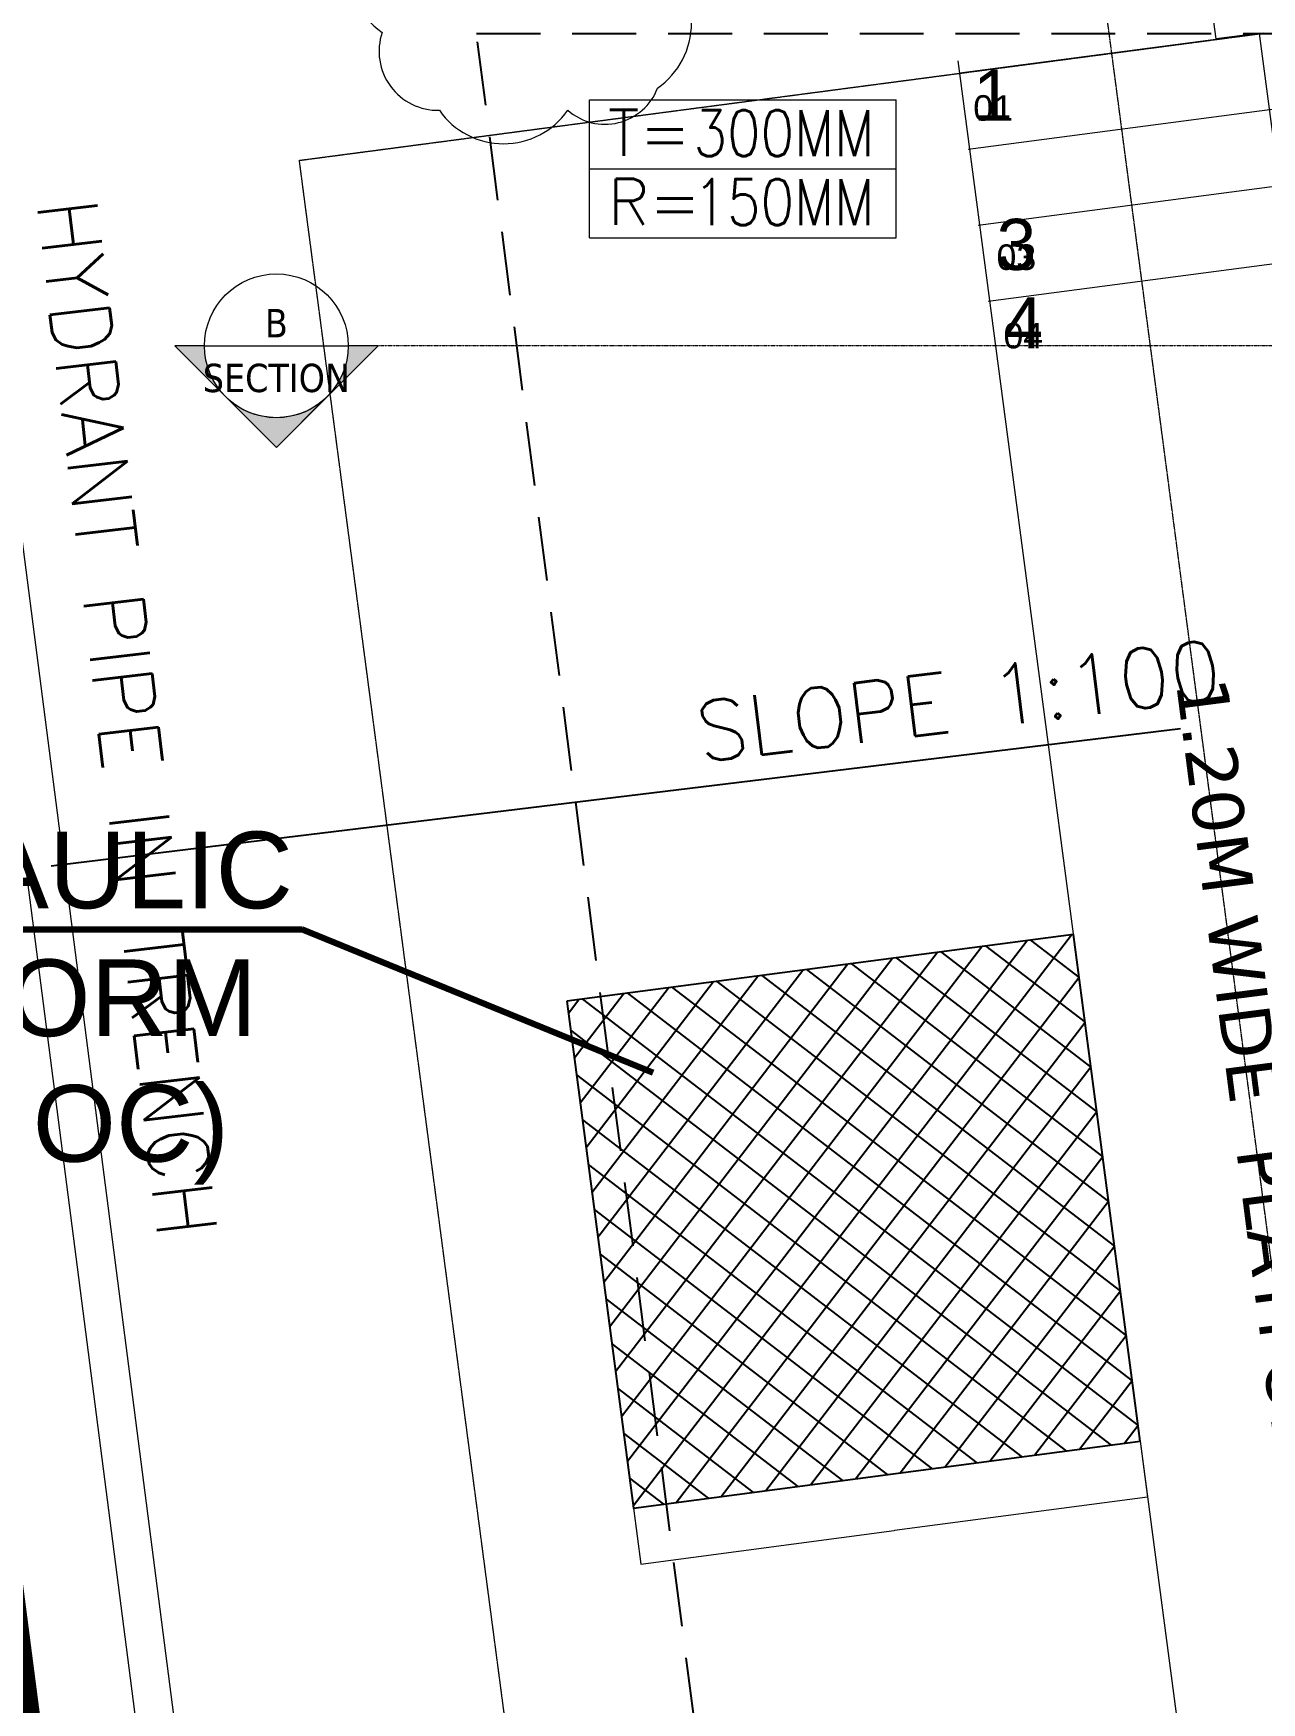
# Model space of a CAD drawing. Header units: inches. Extents: x 6 to 183294, y -48183 to 78918.
# Drawn here: x 114580 to 119386, y 56717 to 63248 of the extents above; entities that cross this region are included whole.
import ezdxf
from ezdxf.enums import TextEntityAlignment as Align

# ---------------------------------------------------------------- set-up
doc = ezdxf.new("R2010")
doc.units = ezdxf.units.IN
doc.header["$MEASUREMENT"] = 0
doc.header["$PDMODE"] = 35
for name, pattern in [('( Hidden )', [0.375, 0.25, -0.125]), ('DASH', [0.35, 0.25, -0.1]), ('HIDDEN', [0.375, 0.25, -0.125]), ('PHANTOM2', [1.25, 0.625, -0.125, 0.125, -0.125, 0.125, -0.125])]:
    doc.linetypes.add(name, pattern=pattern)
for name, color, linetype, lineweight in [('0 @ 1 (2)', 8, 'Continuous', 0), ('asl comments 12-01-2023', 8, 'Continuous', 0), ('Mep Input', 3, 'Continuous', 0), ('SDA_DIM', 8, 'Continuous', 5), ('SDA_DIM SITE LAYOUT', 8, 'Continuous', 0), ('SDA_MEP INPUTS', 8, 'Continuous', 0), ('SDA_PLAN', 8, 'Continuous', 0), ('SDA_PROJECTIONS', 8, 'HIDDEN', 0), ('SDA_RCC', 1, 'Continuous', 30), ('SDA_SCHEDULES', 8, 'Continuous', 0), ('SDA_SECTION LINE', 8, 'Continuous', 0), ('SDA_TEXT_DETAILS', 8, 'Continuous', 0), ('SDA_TEXT_SITE', 8, 'Continuous', 0)]:
    doc.layers.add(name, color=color, linetype=linetype, lineweight=lineweight)
doc.layers.add('SDA_TEXT', color=21, linetype='Continuous')
doc.styles.add('AR', font='arial.ttf')
doc.styles.add('arial', font='verdana.ttf')
doc.styles.add('SIMP2', font='simplex.shx', dxfattribs={"height": 0.15})
doc.styles.get("Standard").update_dxf_attribs({"font": 'txt.shx'})
doc.styles.add('Tahoma', font='tahoma.ttf')
doc.dimstyles.new('SDA-100', dxfattribs={"dimtxt": 0.2, "dimasz": 0.18, "dimexe": 0.18, "dimexo": 0.0625, "dimgap": 0.015, "dimtad": 0, "dimzin": 0, "dimdsep": 46, "dimtxsty": 'Standard', "dimblk": 'ARCHTICK', "dimcen": 0.09, "dimclrd": 27, "dimclre": 27, "dimclrt": 21, "dimadec": 0, "dimazin": 0, "dimtfac": 1, "dimtofl": 0, "dimtmove": 1, "dimatfit": 3, "dimfxl": 0, "dimtolj": 1, "dimtzin": 0, "dimlwd": -1, "dimlwe": -1, "dimarcsym": 0})
doc.dimstyles.new('SDA-150', dxfattribs={"dimtxt": 0.3, "dimasz": 0.18, "dimexe": 0.18, "dimexo": 0.0625, "dimgap": 0.015, "dimtad": 0, "dimzin": 0, "dimdsep": 46, "dimtxsty": 'Standard', "dimblk": 'ARCHTICK', "dimcen": 0.09, "dimclrd": 27, "dimclre": 27, "dimclrt": 21, "dimadec": 0, "dimazin": 0, "dimtfac": 1, "dimtofl": 0, "dimtmove": 1, "dimatfit": 3, "dimfxl": 0, "dimtolj": 1, "dimtzin": 0, "dimlwd": -1, "dimlwe": -1, "dimarcsym": 0})
doc.dimstyles.new('SDA-300', dxfattribs={"dimtxt": 0.6, "dimasz": 0.3, "dimexe": 0.54, "dimexo": 0.054, "dimgap": 0, "dimtad": 0, "dimzin": 0, "dimdsep": 46, "dimtxsty": 'Standard', "dimblk": 'ARCHTICK', "dimcen": 0.6, "dimclrd": 27, "dimclre": 27, "dimclrt": 21, "dimadec": 0, "dimazin": 0, "dimtfac": 1, "dimtofl": 0, "dimtmove": 1, "dimatfit": 3, "dimfxl": 0, "dimtolj": 1, "dimtzin": 0, "dimarcsym": 0})
doc.dimstyles.new('SDA-50', dxfattribs={"dimtxt": 0.1, "dimasz": 0.05, "dimexe": 0.09, "dimexo": 0.009, "dimgap": 0, "dimtad": 0, "dimzin": 0, "dimdsep": 46, "dimtxsty": 'Standard', "dimblk": 'ARCHTICK', "dimcen": 0.1, "dimclrd": 27, "dimclre": 27, "dimclrt": 21, "dimadec": 0, "dimazin": 0, "dimtfac": 1, "dimtofl": 0, "dimtmove": 1, "dimatfit": 3, "dimfxl": 0, "dimtolj": 1, "dimtzin": 0, "dimlwd": -1, "dimlwe": -1, "dimarcsym": 0})
doc.dimstyles.new('SITE DIM', dxfattribs={"dimtxt": 0.15, "dimasz": 0.1, "dimexe": 0.1, "dimexo": 0.1, "dimgap": 0.1, "dimtad": 0, "dimzin": 0, "dimdsep": 46, "dimtxsty": 'SIMP2', "dimcen": 0.09, "dimdle": 0.15, "dimclrd": 5, "dimclre": 5, "dimclrt": 7, "dimazin": 0, "dimtfac": 1, "dimtofl": 0, "dimtmove": 0, "dimatfit": 3, "dimfxl": 0, "dimtolj": 1, "dimtzin": 0, "dimarcsym": 0})

# ---------------------------------------------------------------- blocks, each defined once
blk = doc.blocks.new('_ArchTick')
at = {"color": 0, "const_width": 0.15}
blk.add_lwpolyline([(-0.5, -0.5), (0.5, 0.5)], dxfattribs=at)
blk = doc.blocks.new('*D621')
at = {"layer": 'Defpoints', "color": 0}
for p in [(118419.5, 69268.3), (118582.8, 69289.6), (119371.1, 63247.7)]:
    blk.add_point(p, dxfattribs=at)
at = {"layer": 'SDA_DIM', "color": 27}
for p, q in [((118582.8, 69289.6), (118419.3, 69268.3)), ((118419.5, 69268.3), (118934.3, 65322.2)), ((119207.7, 63226.4), (118934.5, 65320.5)), ((119371, 63247.7), (119207.5, 63226.3))]:
    blk.add_line(p, q, dxfattribs=at)
at = {"layer": 'SDA_DIM', "color": 27, "xscale": 0.18, "yscale": 0.18, "zscale": 0.18}
for p, rotation in [((118419.5, 69268.3), 97.43273039760956), ((119207.7, 63226.4), 277.4327303976096)]:
    blk.add_blockref('_ArchTick', p, dxfattribs=dict(at, rotation=rotation))
at = {"layer": 'SDA_DIM', "color": 21, "insert": (118934.4, 65321.3), "char_height": 0.3, "attachment_point": 5, "rotation": 277.43273}
blk.add_mtext('\\A1;6093.13', dxfattribs=at)
blk = doc.blocks.new('*D636')
at = {"layer": 'Defpoints', "color": 0}
for p in [(112452.7, 68509.4), (111217.8, 68347.7), (118437.5, 22826.2)]:
    blk.add_point(p, dxfattribs=at)
at = {"layer": 'SDA_DIM SITE LAYOUT', "color": 27, "lineweight": -2}
for p, q in [((112452.6, 68509.4), (111217.3, 68347.6)), ((111217.8, 68347.7), (114210.1, 45507)), ((117202.6, 22664.4), (114210.3, 45505)), ((118437.4, 22826.2), (117202, 22664.3))]:
    blk.add_line(p, q, dxfattribs=at)
at = {"layer": 'SDA_DIM SITE LAYOUT', "color": 27, "lineweight": -2, "xscale": 0.3, "yscale": 0.3, "zscale": 0.3}
for p, rotation in [((111217.8, 68347.7), 97.46356527475167), ((117202.6, 22664.4), 277.4635652747517)]:
    blk.add_blockref('_ArchTick', p, dxfattribs=dict(at, rotation=rotation))
at = {"layer": 'SDA_DIM SITE LAYOUT', "color": 21, "insert": (114210.2, 45506), "char_height": 0.3, "attachment_point": 5, "rotation": 277.46357}
blk.add_mtext('\\A1;46073.59', dxfattribs=at)
blk = doc.blocks.new('ext basement line')
at = {"layer": 'SDA_RCC', "linetype": '( Hidden )', "lineweight": 25, "elevation": -98.799}
blk.add_lwpolyline([(32.7529, -130.8354), (1.4764, -130.8354), (-2.788, -97.8271), (5.3928, -97.8271)], dxfattribs=at)
blk = doc.blocks.new('*D647')
at = {"layer": 'asl comments 12-01-2023', "color": 27}
for p, q in [((116313.4, 63247.8), (116313.4, 63247.8)), ((116313.4, 63247.8), (116313.4, 63247.6)), ((116313.4, 63247.6), (116313.4, 63247.7)), ((116313.4, 63247.6), (116313.4, 63247.7)), ((116313.4, 63247.6), (116313.4, 63247.6))]:
    blk.add_line(p, q, dxfattribs=at)
at = {"layer": 'Defpoints', "color": 0}
blk.add_point((116313.4, 63247.6), dxfattribs=at)
blk.add_point((116313.4, 63247.6), dxfattribs=at)
blk.add_point((116313.4, 63247.6), dxfattribs=at)
at = {"layer": 'asl comments 12-01-2023', "color": 27, "xscale": 0.05, "yscale": 0.05, "zscale": 0.05}
for rotation in [187.2553291016312, 7.255329101631202]:
    blk.add_blockref('_ArchTick', (116313.4, 63247.6), dxfattribs=dict(at, rotation=rotation))
at = {"layer": 'asl comments 12-01-2023', "color": 21, "insert": (116313.6, 63247.8), "char_height": 0.1, "attachment_point": 5, "rotation": 7.25533}
blk.add_mtext('\\A1;0.02', dxfattribs=at)
blk = doc.blocks.new('A$C06CD1293')
for p, q in [((0, 0.5498), (1.2, 0.5498)), ((0, 0.0098), (0, 0.5498)), ((1.2, 0.0098), (1.2, 0.5498)), ((0, 0.2798), (1.2, 0.2798)), ((0, 0.0098), (1.2, 0.0098))]:
    blk.add_line(p, q)
for s, p in [('T=', (0.072, 0.3301)), ('R=', (0.072, 0.0601))]:
    blk.add_text(s, height=0.18).set_placement(p)
at = {"width": 0.85}
for tag, p in [('TREAD', (0.407, 0.3292)), ('RISER', (0.407, 0.0592))]:
    blk.add_attdef(tag, p, '', height=0.18, dxfattribs=at)
blk = doc.blocks.new('*D754')
at = {"layer": 'Defpoints', "color": 0}
for p in [(118910.8, 57739.6), (116928, 57478.5), (118939.7, 57520.6)]:
    blk.add_point(p, dxfattribs=at)
at = {"layer": 'SDA_DIM', "color": 27}
for p, q in [((118910.8, 57739.6), (118939.7, 57520.4)), ((116928, 57478.5), (116956.8, 57259.3)), ((118939.7, 57520.6), (117948.8, 57390.1)), ((116956.8, 57259.5), (117947.7, 57390))]:
    blk.add_line(p, q, dxfattribs=at)
at = {"layer": 'SDA_DIM', "color": 27, "xscale": 0.18, "yscale": 0.18, "zscale": 0.18}
for p, rotation in [((118939.7, 57520.6), 7.501500860380749), ((116956.8, 57259.5), 187.5015008603807)]:
    blk.add_blockref('_ArchTick', p, dxfattribs=dict(at, rotation=rotation))
at = {"layer": 'SDA_DIM', "color": 21, "insert": (117948.2, 57390), "char_height": 0.2, "attachment_point": 5, "rotation": 7.5015}
blk.add_mtext('\\A1;2000.00', dxfattribs=at)
blk = doc.blocks.new('*U486')
blk.add_hatch(color=256).paths.add_polyline_path([(-8.98, 0), (-4.49, -4.49), (0, -8.98), (4.49, -4.49), (8.98, 0), (6.35, 0, -0.198912), (4.49, -4.49, -0.414214), (-4.49, -4.49, -0.198912), (-6.35, 0)])
blk.add_line((-6.35, 0), (6.35, 0))
for points in [[(-6.35, 0), (-8.98, 0), (0, -8.98), (8.98, 0), (6.35, 0, -1)], [(4.49, -4.49, -0.414214), (-4.49, -4.49), (0, -8.98), (4.49, -4.49)]]:
    blk.add_lwpolyline(points, format="xyb", close=True)
blk.add_circle((0, 0), 6.35)
at = {"style": 'Tahoma', "flags": 8}
blk.add_attdef('VIEWNUMBER', text='', height=2.5, dxfattribs=at).set_placement((0, 0), align=Align.BOTTOM_CENTER)
blk.add_attdef('SHEETNUMBER', text='', height=2.5, dxfattribs=at).set_placement((0, -1.59), align=Align.TOP_CENTER)

msp = doc.modelspace()

# ---------------------------------------------------------------- hatches: boundary and pattern name
h = msp.add_hatch()
h.set_pattern_fill('ANSI37', color=0, scale=1000, angle=277.5015009)
h.set_pattern_definition([(322.501501, (1214508.84, 567412.77), (76.092581, 99.171161), []), (52.501501, (1214508.84, 567412.77), (-99.171161, 76.092581), [])])
h.paths.add_polyline_path([(116666.852, 59461.409), (116927.956, 57478.526), (118910.839, 57739.631), (118649.735, 59722.514)])

# ---------------------------------------------------------------- linework, layer by layer
at = {"color": 8, "elevation": -197133.873}
msp.add_lwpolyline([(116666.852, 59461.409), (116927.956, 57478.526), (118910.839, 57739.631), (118649.735, 59722.514)], close=True, dxfattribs=at)
at = {"layer": 'asl comments 12-01-2023', "elevation": -197133.873}
msp.add_lwpolyline([(119377.67, 63247.632), (132232.862, 63247.636), (132232.862, 64807.636), (139711.2, 64807.636), (139711.2, 66208.336), (142228.703, 66208.324), (142228.712, 68307.636), (149143.243, 68307.636), (149143.243, 66887.636), (155075.207, 66887.635), (159065.823, 36589.341), (122898.097, 36589.339), (119377.67, 63247.632)], dxfattribs=at)
at = {"layer": 'asl comments 12-01-2023', "elevation": -592329.873}
msp.add_lwpolyline([(115944.457, 63811.022, 0.52056705), (115944.457, 63252.301, 0.52056705), (116168.099, 62947.24, 0.52056705), (116670.678, 62947.24, 0.52056705), (117022.263, 63033.962, 0.52056705), (117022.263, 63544.091, 0.52056705), (116696.124, 63811.022, 0.52056705), (116275.452, 63811.022, 0.52056705)], format="xyb", close=True, dxfattribs=at)
at = {"layer": 'Mep Input', "color": 252, "linetype": 'DASH', "lineweight": 0, "const_width": 150, "elevation": -493530.873}
msp.add_lwpolyline([(113038.957, 68172.164), (116458.246, 41789.531), (119297.017, 42162.317)], dxfattribs=at)
at = {"layer": 'SDA_MEP INPUTS', "elevation": -493530.873}
for points in [[(117000.031, 42161.677), (113601.227, 68504.44), (112858.028, 68409.823)], [(116870.259, 41995.265), (113452.405, 68485.701), (113006.869, 68428.564), (118804.557, 23522.73), (119246.401, 23579.741), (116908.985, 41697.775)]]:
    msp.add_lwpolyline(points, dxfattribs=at)
at = {"layer": 'SDA_PLAN', "linetype": '( Hidden )', "elevation": -295932.873}
msp.add_lwpolyline([(120413.059, 55485.623), (116644.389, 54988.462), (115620.425, 62751.45), (117603.279, 63012.905), (119387.949, 63248.229), (119387.949, 63248.229)], dxfattribs=at)
at = {"layer": 'SDA_PLAN'}
for points, elevation in [([(119394.433, 63249.084), (118204.762, 63091.979)], -295932.873), ([(119144.835, 55973.388), (118198.277, 63141.158)], -197133.873), ([(119427.225, 62950.811), (118237.554, 62793.706)], -295932.873), ([(119466.501, 62653.393), (118276.83, 62496.288)], -295932.873), ([(119505.778, 62355.975), (118316.106, 62198.87)], -295932.873)]:
    msp.add_lwpolyline(points, dxfattribs=dict(at, elevation=elevation))
at = {"layer": 'SDA_PROJECTIONS', "linetype": 'DASH', "elevation": -197133.873}
msp.add_lwpolyline([(121964.48, 39204.664), (118703.505, 63898.263), (131643.141, 63898.263)], dxfattribs=at)
at = {"layer": 'SDA_SECTION LINE', "linetype": 'PHANTOM2'}
msp.add_line((134537.855, 62025.854, -197133.873), (115928.104, 62025.854, -197133.873), dxfattribs=at)

# ---------------------------------------------------------------- block references
at = {"layer": '0 @ 1 (2)', "linetype": 'PHANTOM2'}
ref = msp.add_blockref('*U486', (115530.356, 62025.854, -197133.873), dxfattribs=dict(at, xscale=44.2913385826704, yscale=44.2913385826704, zscale=44.2913385826704))
ref.add_attrib('VIEWNUMBER', 'B', dxfattribs={"layer": '0', "height": 110.728, "style": 'Tahoma'}).set_placement((115530.356, 62025.854, -197133.873), align=Align.BOTTOM_CENTER)
ref.add_attrib('SHEETNUMBER', 'SECTION', dxfattribs={"layer": '0', "height": 110.7283, "style": 'Tahoma'}).set_placement((115530.356, 61955.542, -197133.873), align=Align.TOP_CENTER)
at = {"layer": 'SDA_RCC', "linetype": '( Hidden )', "xscale": 1000, "yscale": 1000, "zscale": 1000}
msp.add_blockref('ext basement line', (119101.378, 161074.759, -295932.873), dxfattribs=at)
at = {"layer": 'SDA_SCHEDULES', "xscale": 1000, "yscale": 1000, "zscale": 1000}
msp.add_blockref('A$C06CD1293', (116755.808, 62438.958, -98334.873), dxfattribs=at).add_auto_attribs({'RISER': '150MM', 'TREAD': '300MM'})

# ---------------------------------------------------------------- texts
at = {"layer": 'Mep Input', "color": 3, "lineweight": 0, "insert": (114709.564, 62601.571, -394662.873), "char_height": 235.06689, "attachment_point": 4, "rotation": 276.6604673, "style": 'SIMP2'}
msp.add_mtext('{\\Fsimplex.shx;HYDRANT PIPE IN TRENCH}', dxfattribs=at)
at = {"layer": 'SDA_MEP INPUTS', "color": 3, "lineweight": 0, "insert": (117175.456, 60513.235, -24493307.762), "char_height": 235.06689, "attachment_point": 4, "rotation": 6.9221028, "style": 'SIMP2'}
msp.add_mtext('{\\Fsimplex.shx;SLOPE }{\\Fsimplex.shx;1:100}', dxfattribs=at)
at = {"layer": 'SDA_TEXT', "style": 'AR'}
for s, p in [('1', (118257.362, 62906.347, -98334.873)), ('3', (118348.394, 62322.683, -98334.873)), ('4', (118375.707, 62015.596, 464.127))]:
    msp.add_text(s, height=200, dxfattribs=at).set_placement(p)
at = {"layer": 'SDA_TEXT', "insert": (119248.733, 60736.238, -197133.873), "char_height": 200, "width": 3735.07, "attachment_point": 1, "rotation": 277.3422495, "style": 'arial'}
msp.add_mtext('1.20M WIDE  PLATFORM', dxfattribs=at)
at = {"layer": 'SDA_TEXT_DETAILS', "style": 'AR'}
for s, p in [('01', (118257.362, 62906.347, -98334.873)), ('03', (118348.394, 62322.683, -98334.873)), ('04', (118375.707, 62015.596, 464.127))]:
    msp.add_text(s, height=100, dxfattribs=at).set_placement(p)
at = {"layer": 'SDA_TEXT_SITE', "char_height": 300, "attachment_point": 1, "style": 'AR'}
for s, insert, width in [('HYDRAULIC\\PPLATFORM ', (113173.411, 60124.968, -295932.873), 246.37513), ('(POST OC)', (113179.961, 59133.619, -295932.873), 2511.55393)]:
    msp.add_mtext(s, dxfattribs=dict(at, insert=insert, width=width))

# ---------------------------------------------------------------- dimensions: what is measured, and where the dimension line sits
at = {"layer": 'asl comments 12-01-2023'}
dim = msp.add_aligned_dim(p1=(116313.394, 63247.631, -394731.873), p2=(116313.416, 63247.634, -197133.873), distance=0, dimstyle='SDA-50', override={"dimfxl": 0.125, "dimfxlon": 1, "dimarcsym": 1}, dxfattribs=at)
dim.commit()
dim.dimension.update_dxf_attribs({"geometry": '*D647', "text_midpoint": (116313.429, 63247.777, -394731.873)})
at = {"layer": 'SDA_DIM'}
dim = msp.add_linear_dim(base=(118419.475, 69268.293, -394731.873), p1=(119371.064, 63247.671, -98334.873), p2=(118582.844, 69289.606, -493530.873), angle=97.4327304, dimstyle='SDA-150', override={"dimtxsty": 'Standard'}, dxfattribs=at)
dim.commit()
dim.dimension.update_dxf_attribs({"geometry": '*D621', "text_midpoint": (118934.389, 65321.331, -394731.873), "dimtype": 161})
dim = msp.add_aligned_dim(p1=(116927.956, 57478.526, -197133.873), p2=(118910.839, 57739.631, -197133.873), distance=-220.938, dimstyle='SDA-100', dxfattribs=at)
dim.commit()
dim.dimension.update_dxf_attribs({"geometry": '*D754', "text_midpoint": (117948.242, 57390.032, -98334.873)})
at = {"layer": 'SDA_DIM SITE LAYOUT'}
dim = msp.add_aligned_dim(p1=(118437.457, 22826.189, -197133.873), p2=(112452.695, 68509.43, -197133.873), distance=1245.441, dimstyle='SDA-300', override={"dimtxt": 0.3, "dimblk": 'ArchTick'}, dxfattribs=at)
dim.commit()
dim.dimension.update_dxf_attribs({"geometry": '*D636', "text_midpoint": (114210.187, 45506.032, -197133.873)})

# ---------------------------------------------------------------- leaders
at = {"layer": 'SDA_MEP INPUTS', "lineweight": 0, "ltscale": 0.05}
msp.add_leader([(114648.849, 59991.345, -493461.873), (119068.032, 60527.889, -493461.873)], dimstyle='SITE DIM', override={"dimasz": 1, "dimclrd": 256}, dxfattribs=at)
at = {"layer": 'SDA_TEXT_SITE'}
msp.add_leader([(117004.886, 59180.975, -295932.873), (115631.543, 59741.541, -295932.873), (113045.671, 59740.622, -295932.873)], dimstyle='SDA-50', override={"dimscale": 1, "dimtxt": 0.1, "dimasz": 0.05, "dimgap": 0, "dimtad": 0, "dimzin": 1, "dimtxsty": 'Standard', "dimclrd": 256, "dimlwd": 65535}, dxfattribs=at)

doc.saveas('drawing.dxf')
